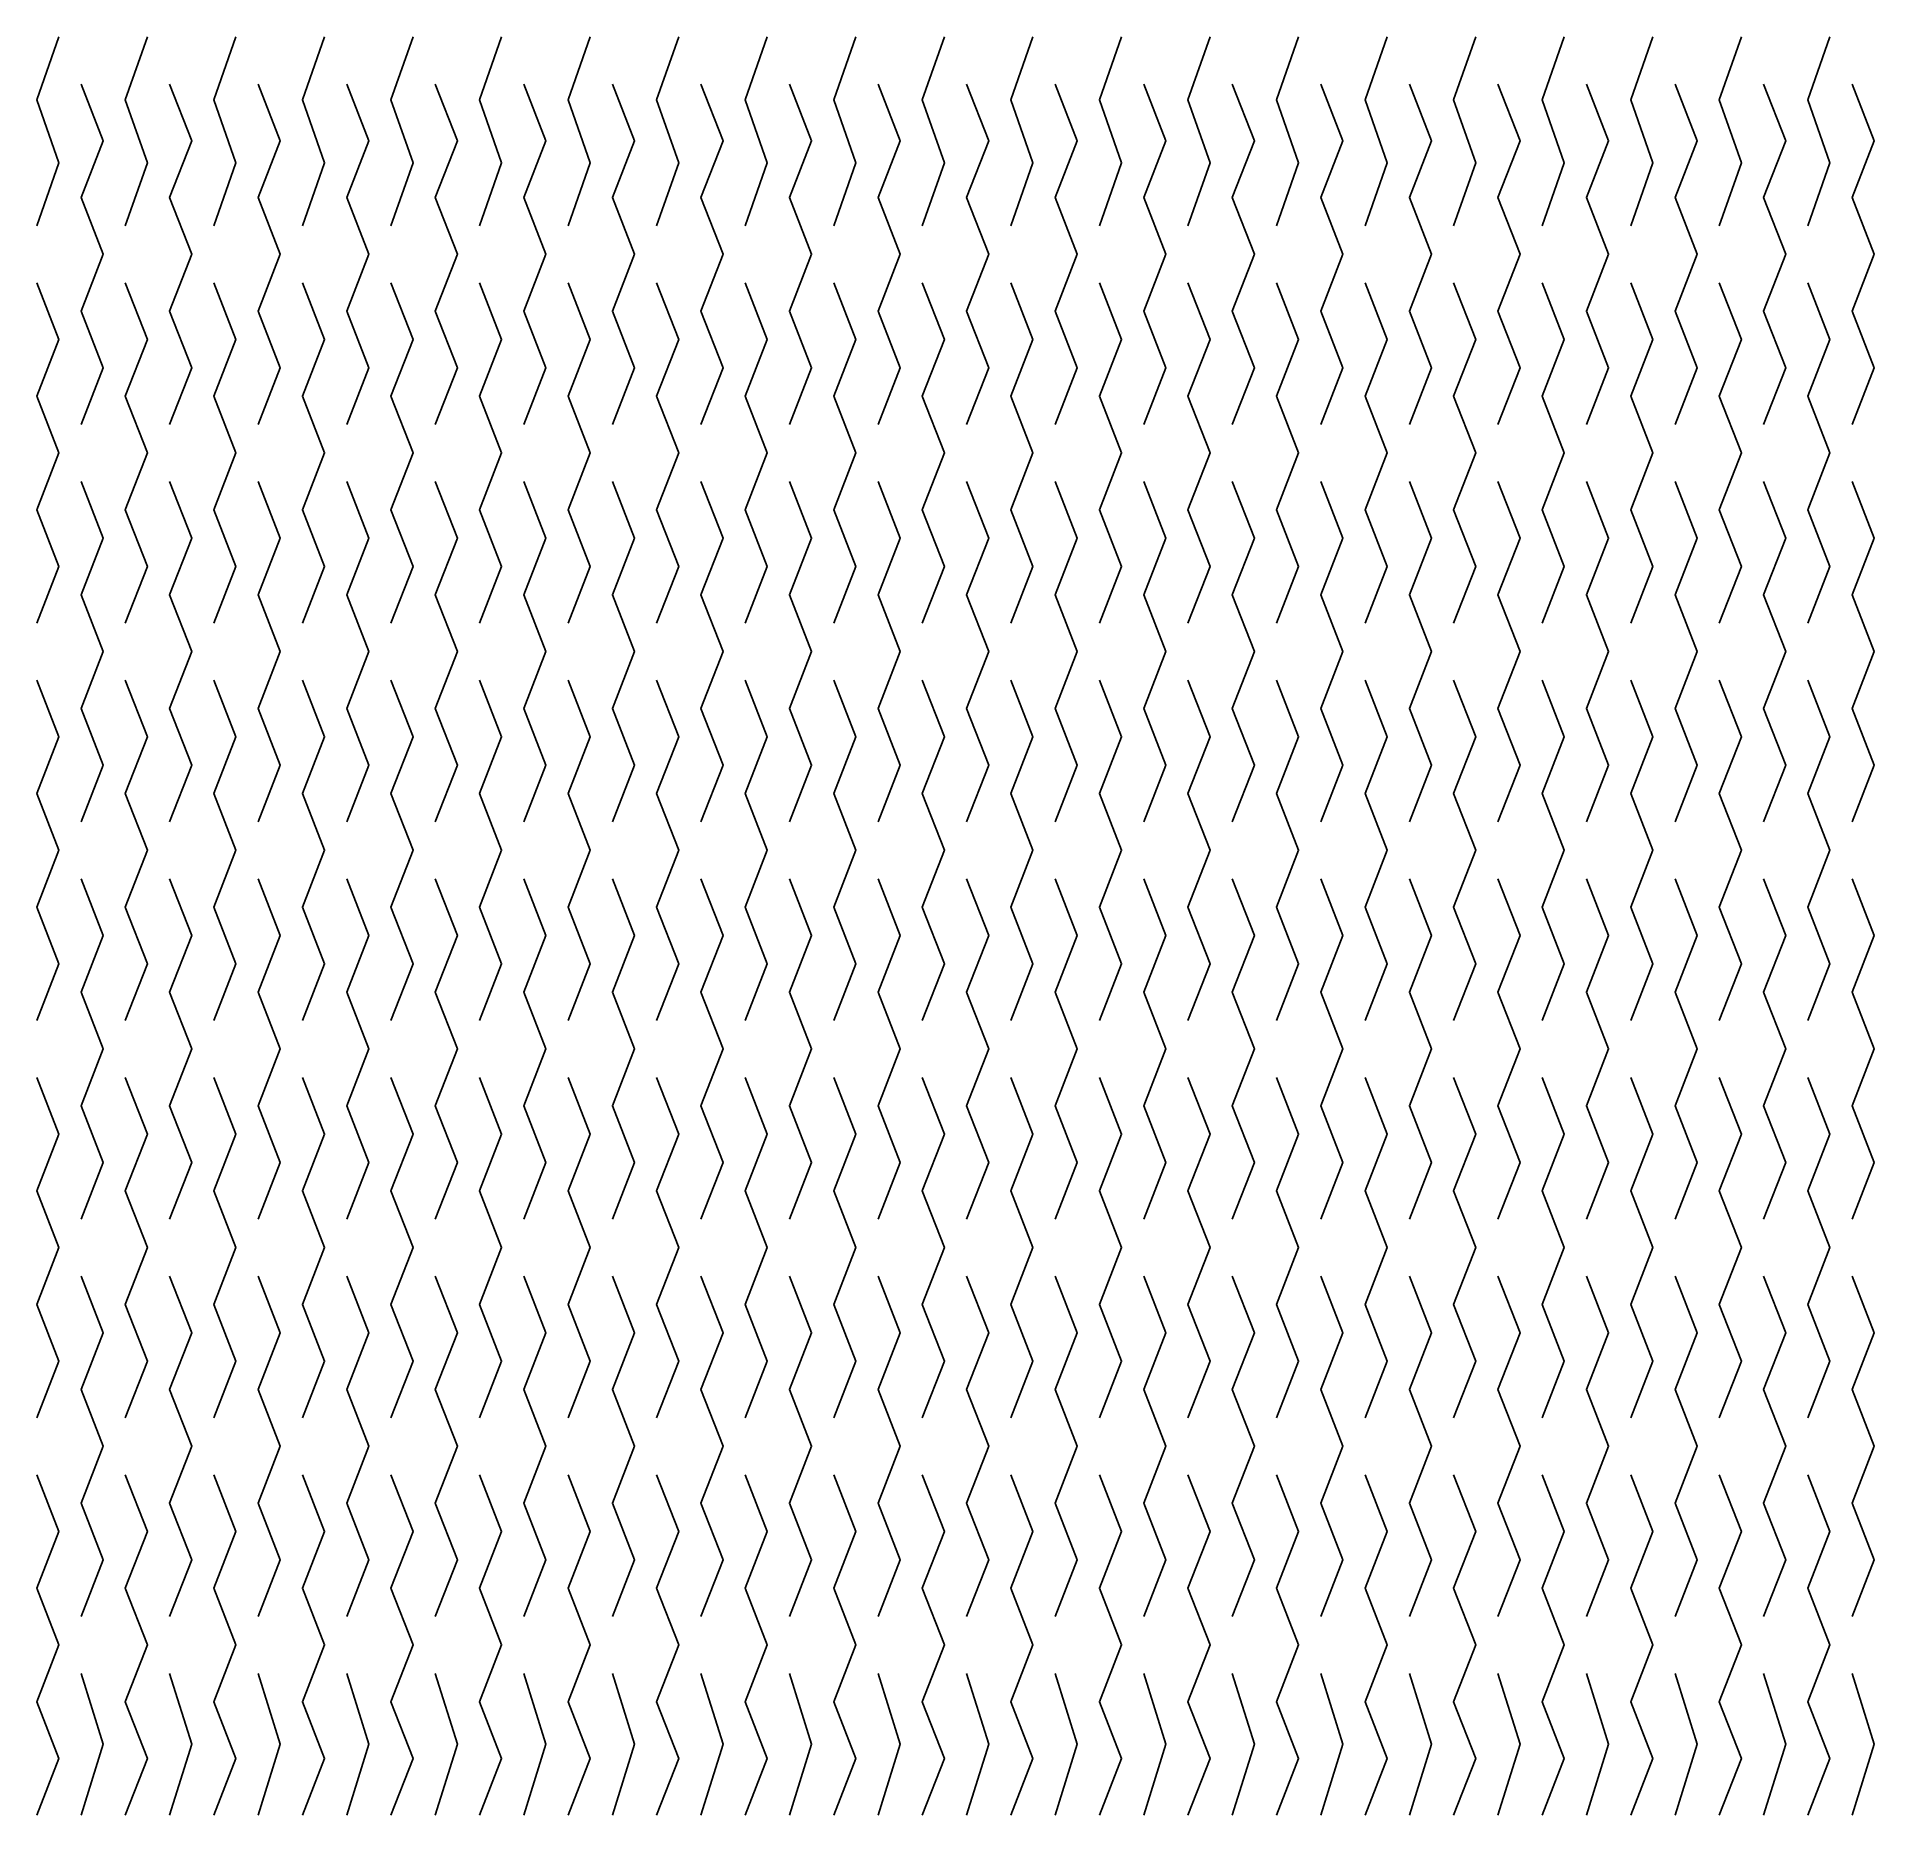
# Model space of a CAD drawing. Header units: millimetres. Extents: x 0.6 to 97.7, y 3 to 97.
import ezdxf

# ---------------------------------------------------------------- set-up
doc = ezdxf.new("R2010")
doc.units = ezdxf.units.MM
doc.layers.add('CUT', color=1, linetype='Continuous')

msp = doc.modelspace()

# ---------------------------------------------------------------- linework, layer by layer
at = {"layer": 'CUT'}
for points in [[(0.585, 87), (1.755, 90.333), (0.585, 93.667), (1.755, 97)], [(5.265, 87), (6.435, 90.333), (5.265, 93.667), (6.435, 97)], [(9.945, 87), (11.115, 90.333), (9.945, 93.667), (11.115, 97)], [(14.625, 87), (15.795, 90.333), (14.625, 93.667), (15.795, 97)], [(19.305, 87), (20.475, 90.333), (19.305, 93.667), (20.475, 97)], [(23.985, 87), (25.155, 90.333), (23.985, 93.667), (25.155, 97)], [(28.665, 87), (29.835, 90.333), (28.665, 93.667), (29.835, 97)], [(33.345, 87), (34.515, 90.333), (33.345, 93.667), (34.515, 97)], [(38.025, 87), (39.195, 90.333), (38.025, 93.667), (39.195, 97)], [(42.705, 87), (43.875, 90.333), (42.705, 93.667), (43.875, 97)], [(47.385, 87), (48.555, 90.333), (47.385, 93.667), (48.555, 97)], [(52.065, 87), (53.235, 90.333), (52.065, 93.667), (53.235, 97)], [(56.745, 87), (57.915, 90.333), (56.745, 93.667), (57.915, 97)], [(61.425, 87), (62.595, 90.333), (61.425, 93.667), (62.595, 97)], [(66.105, 87), (67.275, 90.333), (66.105, 93.667), (67.275, 97)], [(70.785, 87), (71.955, 90.333), (70.785, 93.667), (71.955, 97)], [(75.465, 87), (76.635, 90.333), (75.465, 93.667), (76.635, 97)], [(80.145, 87), (81.315, 90.333), (80.145, 93.667), (81.315, 97)], [(84.825, 87), (85.995, 90.333), (84.825, 93.667), (85.995, 97)], [(89.505, 87), (90.675, 90.333), (89.505, 93.667), (90.675, 97)], [(94.185, 87), (95.355, 90.333), (94.185, 93.667), (95.355, 97)], [(2.925, 76.5), (4.095, 79.5), (2.925, 82.5), (4.095, 85.5), (2.925, 88.5), (4.095, 91.5), (2.925, 94.5)], [(7.605, 76.5), (8.775, 79.5), (7.605, 82.5), (8.775, 85.5), (7.605, 88.5), (8.775, 91.5), (7.605, 94.5)], [(12.285, 76.5), (13.455, 79.5), (12.285, 82.5), (13.455, 85.5), (12.285, 88.5), (13.455, 91.5), (12.285, 94.5)], [(16.965, 76.5), (18.135, 79.5), (16.965, 82.5), (18.135, 85.5), (16.965, 88.5), (18.135, 91.5), (16.965, 94.5)], [(21.645, 76.5), (22.815, 79.5), (21.645, 82.5), (22.815, 85.5), (21.645, 88.5), (22.815, 91.5), (21.645, 94.5)], [(26.325, 76.5), (27.495, 79.5), (26.325, 82.5), (27.495, 85.5), (26.325, 88.5), (27.495, 91.5), (26.325, 94.5)], [(31.005, 76.5), (32.175, 79.5), (31.005, 82.5), (32.175, 85.5), (31.005, 88.5), (32.175, 91.5), (31.005, 94.5)], [(35.685, 76.5), (36.855, 79.5), (35.685, 82.5), (36.855, 85.5), (35.685, 88.5), (36.855, 91.5), (35.685, 94.5)], [(40.365, 76.5), (41.535, 79.5), (40.365, 82.5), (41.535, 85.5), (40.365, 88.5), (41.535, 91.5), (40.365, 94.5)], [(45.045, 76.5), (46.215, 79.5), (45.045, 82.5), (46.215, 85.5), (45.045, 88.5), (46.215, 91.5), (45.045, 94.5)], [(49.725, 76.5), (50.895, 79.5), (49.725, 82.5), (50.895, 85.5), (49.725, 88.5), (50.895, 91.5), (49.725, 94.5)], [(54.405, 76.5), (55.575, 79.5), (54.405, 82.5), (55.575, 85.5), (54.405, 88.5), (55.575, 91.5), (54.405, 94.5)], [(59.085, 76.5), (60.255, 79.5), (59.085, 82.5), (60.255, 85.5), (59.085, 88.5), (60.255, 91.5), (59.085, 94.5)], [(63.765, 76.5), (64.935, 79.5), (63.765, 82.5), (64.935, 85.5), (63.765, 88.5), (64.935, 91.5), (63.765, 94.5)], [(68.445, 76.5), (69.615, 79.5), (68.445, 82.5), (69.615, 85.5), (68.445, 88.5), (69.615, 91.5), (68.445, 94.5)], [(73.125, 76.5), (74.295, 79.5), (73.125, 82.5), (74.295, 85.5), (73.125, 88.5), (74.295, 91.5), (73.125, 94.5)], [(77.805, 76.5), (78.975, 79.5), (77.805, 82.5), (78.975, 85.5), (77.805, 88.5), (78.975, 91.5), (77.805, 94.5)], [(82.485, 76.5), (83.655, 79.5), (82.485, 82.5), (83.655, 85.5), (82.485, 88.5), (83.655, 91.5), (82.485, 94.5)], [(87.165, 76.5), (88.335, 79.5), (87.165, 82.5), (88.335, 85.5), (87.165, 88.5), (88.335, 91.5), (87.165, 94.5)], [(91.845, 76.5), (93.015, 79.5), (91.845, 82.5), (93.015, 85.5), (91.845, 88.5), (93.015, 91.5), (91.845, 94.5)], [(96.525, 76.5), (97.695, 79.5), (96.525, 82.5), (97.695, 85.5), (96.525, 88.5), (97.695, 91.5), (96.525, 94.5)], [(0.585, 66), (1.755, 69), (0.585, 72), (1.755, 75), (0.585, 78), (1.755, 81), (0.585, 84)], [(5.265, 66), (6.435, 69), (5.265, 72), (6.435, 75), (5.265, 78), (6.435, 81), (5.265, 84)], [(9.945, 66), (11.115, 69), (9.945, 72), (11.115, 75), (9.945, 78), (11.115, 81), (9.945, 84)], [(14.625, 66), (15.795, 69), (14.625, 72), (15.795, 75), (14.625, 78), (15.795, 81), (14.625, 84)], [(19.305, 66), (20.475, 69), (19.305, 72), (20.475, 75), (19.305, 78), (20.475, 81), (19.305, 84)], [(23.985, 66), (25.155, 69), (23.985, 72), (25.155, 75), (23.985, 78), (25.155, 81), (23.985, 84)], [(28.665, 66), (29.835, 69), (28.665, 72), (29.835, 75), (28.665, 78), (29.835, 81), (28.665, 84)], [(33.345, 66), (34.515, 69), (33.345, 72), (34.515, 75), (33.345, 78), (34.515, 81), (33.345, 84)], [(38.025, 66), (39.195, 69), (38.025, 72), (39.195, 75), (38.025, 78), (39.195, 81), (38.025, 84)], [(42.705, 66), (43.875, 69), (42.705, 72), (43.875, 75), (42.705, 78), (43.875, 81), (42.705, 84)], [(47.385, 66), (48.555, 69), (47.385, 72), (48.555, 75), (47.385, 78), (48.555, 81), (47.385, 84)], [(52.065, 66), (53.235, 69), (52.065, 72), (53.235, 75), (52.065, 78), (53.235, 81), (52.065, 84)], [(56.745, 66), (57.915, 69), (56.745, 72), (57.915, 75), (56.745, 78), (57.915, 81), (56.745, 84)], [(61.425, 66), (62.595, 69), (61.425, 72), (62.595, 75), (61.425, 78), (62.595, 81), (61.425, 84)], [(66.105, 66), (67.275, 69), (66.105, 72), (67.275, 75), (66.105, 78), (67.275, 81), (66.105, 84)], [(70.785, 66), (71.955, 69), (70.785, 72), (71.955, 75), (70.785, 78), (71.955, 81), (70.785, 84)], [(75.465, 66), (76.635, 69), (75.465, 72), (76.635, 75), (75.465, 78), (76.635, 81), (75.465, 84)], [(80.145, 66), (81.315, 69), (80.145, 72), (81.315, 75), (80.145, 78), (81.315, 81), (80.145, 84)], [(84.825, 66), (85.995, 69), (84.825, 72), (85.995, 75), (84.825, 78), (85.995, 81), (84.825, 84)], [(89.505, 66), (90.675, 69), (89.505, 72), (90.675, 75), (89.505, 78), (90.675, 81), (89.505, 84)], [(94.185, 66), (95.355, 69), (94.185, 72), (95.355, 75), (94.185, 78), (95.355, 81), (94.185, 84)], [(2.925, 55.5), (4.095, 58.5), (2.925, 61.5), (4.095, 64.5), (2.925, 67.5), (4.095, 70.5), (2.925, 73.5)], [(7.605, 55.5), (8.775, 58.5), (7.605, 61.5), (8.775, 64.5), (7.605, 67.5), (8.775, 70.5), (7.605, 73.5)], [(12.285, 55.5), (13.455, 58.5), (12.285, 61.5), (13.455, 64.5), (12.285, 67.5), (13.455, 70.5), (12.285, 73.5)], [(16.965, 55.5), (18.135, 58.5), (16.965, 61.5), (18.135, 64.5), (16.965, 67.5), (18.135, 70.5), (16.965, 73.5)], [(21.645, 55.5), (22.815, 58.5), (21.645, 61.5), (22.815, 64.5), (21.645, 67.5), (22.815, 70.5), (21.645, 73.5)], [(26.325, 55.5), (27.495, 58.5), (26.325, 61.5), (27.495, 64.5), (26.325, 67.5), (27.495, 70.5), (26.325, 73.5)], [(31.005, 55.5), (32.175, 58.5), (31.005, 61.5), (32.175, 64.5), (31.005, 67.5), (32.175, 70.5), (31.005, 73.5)], [(35.685, 55.5), (36.855, 58.5), (35.685, 61.5), (36.855, 64.5), (35.685, 67.5), (36.855, 70.5), (35.685, 73.5)], [(40.365, 55.5), (41.535, 58.5), (40.365, 61.5), (41.535, 64.5), (40.365, 67.5), (41.535, 70.5), (40.365, 73.5)], [(45.045, 55.5), (46.215, 58.5), (45.045, 61.5), (46.215, 64.5), (45.045, 67.5), (46.215, 70.5), (45.045, 73.5)], [(49.725, 55.5), (50.895, 58.5), (49.725, 61.5), (50.895, 64.5), (49.725, 67.5), (50.895, 70.5), (49.725, 73.5)], [(54.405, 55.5), (55.575, 58.5), (54.405, 61.5), (55.575, 64.5), (54.405, 67.5), (55.575, 70.5), (54.405, 73.5)], [(59.085, 55.5), (60.255, 58.5), (59.085, 61.5), (60.255, 64.5), (59.085, 67.5), (60.255, 70.5), (59.085, 73.5)], [(63.765, 55.5), (64.935, 58.5), (63.765, 61.5), (64.935, 64.5), (63.765, 67.5), (64.935, 70.5), (63.765, 73.5)], [(68.445, 55.5), (69.615, 58.5), (68.445, 61.5), (69.615, 64.5), (68.445, 67.5), (69.615, 70.5), (68.445, 73.5)], [(73.125, 55.5), (74.295, 58.5), (73.125, 61.5), (74.295, 64.5), (73.125, 67.5), (74.295, 70.5), (73.125, 73.5)], [(77.805, 55.5), (78.975, 58.5), (77.805, 61.5), (78.975, 64.5), (77.805, 67.5), (78.975, 70.5), (77.805, 73.5)], [(82.485, 55.5), (83.655, 58.5), (82.485, 61.5), (83.655, 64.5), (82.485, 67.5), (83.655, 70.5), (82.485, 73.5)], [(87.165, 55.5), (88.335, 58.5), (87.165, 61.5), (88.335, 64.5), (87.165, 67.5), (88.335, 70.5), (87.165, 73.5)], [(91.845, 55.5), (93.015, 58.5), (91.845, 61.5), (93.015, 64.5), (91.845, 67.5), (93.015, 70.5), (91.845, 73.5)], [(96.525, 55.5), (97.695, 58.5), (96.525, 61.5), (97.695, 64.5), (96.525, 67.5), (97.695, 70.5), (96.525, 73.5)], [(0.585, 45), (1.755, 48), (0.585, 51), (1.755, 54), (0.585, 57), (1.755, 60), (0.585, 63)], [(5.265, 45), (6.435, 48), (5.265, 51), (6.435, 54), (5.265, 57), (6.435, 60), (5.265, 63)], [(9.945, 45), (11.115, 48), (9.945, 51), (11.115, 54), (9.945, 57), (11.115, 60), (9.945, 63)], [(14.625, 45), (15.795, 48), (14.625, 51), (15.795, 54), (14.625, 57), (15.795, 60), (14.625, 63)], [(19.305, 45), (20.475, 48), (19.305, 51), (20.475, 54), (19.305, 57), (20.475, 60), (19.305, 63)], [(23.985, 45), (25.155, 48), (23.985, 51), (25.155, 54), (23.985, 57), (25.155, 60), (23.985, 63)], [(28.665, 45), (29.835, 48), (28.665, 51), (29.835, 54), (28.665, 57), (29.835, 60), (28.665, 63)], [(33.345, 45), (34.515, 48), (33.345, 51), (34.515, 54), (33.345, 57), (34.515, 60), (33.345, 63)], [(38.025, 45), (39.195, 48), (38.025, 51), (39.195, 54), (38.025, 57), (39.195, 60), (38.025, 63)], [(42.705, 45), (43.875, 48), (42.705, 51), (43.875, 54), (42.705, 57), (43.875, 60), (42.705, 63)], [(47.385, 45), (48.555, 48), (47.385, 51), (48.555, 54), (47.385, 57), (48.555, 60), (47.385, 63)], [(52.065, 45), (53.235, 48), (52.065, 51), (53.235, 54), (52.065, 57), (53.235, 60), (52.065, 63)], [(56.745, 45), (57.915, 48), (56.745, 51), (57.915, 54), (56.745, 57), (57.915, 60), (56.745, 63)], [(61.425, 45), (62.595, 48), (61.425, 51), (62.595, 54), (61.425, 57), (62.595, 60), (61.425, 63)], [(66.105, 45), (67.275, 48), (66.105, 51), (67.275, 54), (66.105, 57), (67.275, 60), (66.105, 63)], [(70.785, 45), (71.955, 48), (70.785, 51), (71.955, 54), (70.785, 57), (71.955, 60), (70.785, 63)], [(75.465, 45), (76.635, 48), (75.465, 51), (76.635, 54), (75.465, 57), (76.635, 60), (75.465, 63)], [(80.145, 45), (81.315, 48), (80.145, 51), (81.315, 54), (80.145, 57), (81.315, 60), (80.145, 63)], [(84.825, 45), (85.995, 48), (84.825, 51), (85.995, 54), (84.825, 57), (85.995, 60), (84.825, 63)], [(89.505, 45), (90.675, 48), (89.505, 51), (90.675, 54), (89.505, 57), (90.675, 60), (89.505, 63)], [(94.185, 45), (95.355, 48), (94.185, 51), (95.355, 54), (94.185, 57), (95.355, 60), (94.185, 63)], [(2.925, 34.5), (4.095, 37.5), (2.925, 40.5), (4.095, 43.5), (2.925, 46.5), (4.095, 49.5), (2.925, 52.5)], [(7.605, 34.5), (8.775, 37.5), (7.605, 40.5), (8.775, 43.5), (7.605, 46.5), (8.775, 49.5), (7.605, 52.5)], [(12.285, 34.5), (13.455, 37.5), (12.285, 40.5), (13.455, 43.5), (12.285, 46.5), (13.455, 49.5), (12.285, 52.5)], [(16.965, 34.5), (18.135, 37.5), (16.965, 40.5), (18.135, 43.5), (16.965, 46.5), (18.135, 49.5), (16.965, 52.5)], [(21.645, 34.5), (22.815, 37.5), (21.645, 40.5), (22.815, 43.5), (21.645, 46.5), (22.815, 49.5), (21.645, 52.5)], [(26.325, 34.5), (27.495, 37.5), (26.325, 40.5), (27.495, 43.5), (26.325, 46.5), (27.495, 49.5), (26.325, 52.5)], [(31.005, 34.5), (32.175, 37.5), (31.005, 40.5), (32.175, 43.5), (31.005, 46.5), (32.175, 49.5), (31.005, 52.5)], [(35.685, 34.5), (36.855, 37.5), (35.685, 40.5), (36.855, 43.5), (35.685, 46.5), (36.855, 49.5), (35.685, 52.5)], [(40.365, 34.5), (41.535, 37.5), (40.365, 40.5), (41.535, 43.5), (40.365, 46.5), (41.535, 49.5), (40.365, 52.5)], [(45.045, 34.5), (46.215, 37.5), (45.045, 40.5), (46.215, 43.5), (45.045, 46.5), (46.215, 49.5), (45.045, 52.5)], [(49.725, 34.5), (50.895, 37.5), (49.725, 40.5), (50.895, 43.5), (49.725, 46.5), (50.895, 49.5), (49.725, 52.5)], [(54.405, 34.5), (55.575, 37.5), (54.405, 40.5), (55.575, 43.5), (54.405, 46.5), (55.575, 49.5), (54.405, 52.5)], [(59.085, 34.5), (60.255, 37.5), (59.085, 40.5), (60.255, 43.5), (59.085, 46.5), (60.255, 49.5), (59.085, 52.5)], [(63.765, 34.5), (64.935, 37.5), (63.765, 40.5), (64.935, 43.5), (63.765, 46.5), (64.935, 49.5), (63.765, 52.5)], [(68.445, 34.5), (69.615, 37.5), (68.445, 40.5), (69.615, 43.5), (68.445, 46.5), (69.615, 49.5), (68.445, 52.5)], [(73.125, 34.5), (74.295, 37.5), (73.125, 40.5), (74.295, 43.5), (73.125, 46.5), (74.295, 49.5), (73.125, 52.5)], [(77.805, 34.5), (78.975, 37.5), (77.805, 40.5), (78.975, 43.5), (77.805, 46.5), (78.975, 49.5), (77.805, 52.5)], [(82.485, 34.5), (83.655, 37.5), (82.485, 40.5), (83.655, 43.5), (82.485, 46.5), (83.655, 49.5), (82.485, 52.5)], [(87.165, 34.5), (88.335, 37.5), (87.165, 40.5), (88.335, 43.5), (87.165, 46.5), (88.335, 49.5), (87.165, 52.5)], [(91.845, 34.5), (93.015, 37.5), (91.845, 40.5), (93.015, 43.5), (91.845, 46.5), (93.015, 49.5), (91.845, 52.5)], [(96.525, 34.5), (97.695, 37.5), (96.525, 40.5), (97.695, 43.5), (96.525, 46.5), (97.695, 49.5), (96.525, 52.5)], [(0.585, 24), (1.755, 27), (0.585, 30), (1.755, 33), (0.585, 36), (1.755, 39), (0.585, 42)], [(5.265, 24), (6.435, 27), (5.265, 30), (6.435, 33), (5.265, 36), (6.435, 39), (5.265, 42)], [(9.945, 24), (11.115, 27), (9.945, 30), (11.115, 33), (9.945, 36), (11.115, 39), (9.945, 42)], [(14.625, 24), (15.795, 27), (14.625, 30), (15.795, 33), (14.625, 36), (15.795, 39), (14.625, 42)], [(19.305, 24), (20.475, 27), (19.305, 30), (20.475, 33), (19.305, 36), (20.475, 39), (19.305, 42)], [(23.985, 24), (25.155, 27), (23.985, 30), (25.155, 33), (23.985, 36), (25.155, 39), (23.985, 42)], [(28.665, 24), (29.835, 27), (28.665, 30), (29.835, 33), (28.665, 36), (29.835, 39), (28.665, 42)], [(33.345, 24), (34.515, 27), (33.345, 30), (34.515, 33), (33.345, 36), (34.515, 39), (33.345, 42)], [(38.025, 24), (39.195, 27), (38.025, 30), (39.195, 33), (38.025, 36), (39.195, 39), (38.025, 42)], [(42.705, 24), (43.875, 27), (42.705, 30), (43.875, 33), (42.705, 36), (43.875, 39), (42.705, 42)], [(47.385, 24), (48.555, 27), (47.385, 30), (48.555, 33), (47.385, 36), (48.555, 39), (47.385, 42)], [(52.065, 24), (53.235, 27), (52.065, 30), (53.235, 33), (52.065, 36), (53.235, 39), (52.065, 42)], [(56.745, 24), (57.915, 27), (56.745, 30), (57.915, 33), (56.745, 36), (57.915, 39), (56.745, 42)], [(61.425, 24), (62.595, 27), (61.425, 30), (62.595, 33), (61.425, 36), (62.595, 39), (61.425, 42)], [(66.105, 24), (67.275, 27), (66.105, 30), (67.275, 33), (66.105, 36), (67.275, 39), (66.105, 42)], [(70.785, 24), (71.955, 27), (70.785, 30), (71.955, 33), (70.785, 36), (71.955, 39), (70.785, 42)], [(75.465, 24), (76.635, 27), (75.465, 30), (76.635, 33), (75.465, 36), (76.635, 39), (75.465, 42)], [(80.145, 24), (81.315, 27), (80.145, 30), (81.315, 33), (80.145, 36), (81.315, 39), (80.145, 42)], [(84.825, 24), (85.995, 27), (84.825, 30), (85.995, 33), (84.825, 36), (85.995, 39), (84.825, 42)], [(89.505, 24), (90.675, 27), (89.505, 30), (90.675, 33), (89.505, 36), (90.675, 39), (89.505, 42)], [(94.185, 24), (95.355, 27), (94.185, 30), (95.355, 33), (94.185, 36), (95.355, 39), (94.185, 42)], [(2.925, 13.5), (4.095, 16.5), (2.925, 19.5), (4.095, 22.5), (2.925, 25.5), (4.095, 28.5), (2.925, 31.5)], [(7.605, 13.5), (8.775, 16.5), (7.605, 19.5), (8.775, 22.5), (7.605, 25.5), (8.775, 28.5), (7.605, 31.5)], [(12.285, 13.5), (13.455, 16.5), (12.285, 19.5), (13.455, 22.5), (12.285, 25.5), (13.455, 28.5), (12.285, 31.5)], [(16.965, 13.5), (18.135, 16.5), (16.965, 19.5), (18.135, 22.5), (16.965, 25.5), (18.135, 28.5), (16.965, 31.5)], [(21.645, 13.5), (22.815, 16.5), (21.645, 19.5), (22.815, 22.5), (21.645, 25.5), (22.815, 28.5), (21.645, 31.5)], [(26.325, 13.5), (27.495, 16.5), (26.325, 19.5), (27.495, 22.5), (26.325, 25.5), (27.495, 28.5), (26.325, 31.5)], [(31.005, 13.5), (32.175, 16.5), (31.005, 19.5), (32.175, 22.5), (31.005, 25.5), (32.175, 28.5), (31.005, 31.5)], [(35.685, 13.5), (36.855, 16.5), (35.685, 19.5), (36.855, 22.5), (35.685, 25.5), (36.855, 28.5), (35.685, 31.5)], [(40.365, 13.5), (41.535, 16.5), (40.365, 19.5), (41.535, 22.5), (40.365, 25.5), (41.535, 28.5), (40.365, 31.5)], [(45.045, 13.5), (46.215, 16.5), (45.045, 19.5), (46.215, 22.5), (45.045, 25.5), (46.215, 28.5), (45.045, 31.5)], [(49.725, 13.5), (50.895, 16.5), (49.725, 19.5), (50.895, 22.5), (49.725, 25.5), (50.895, 28.5), (49.725, 31.5)], [(54.405, 13.5), (55.575, 16.5), (54.405, 19.5), (55.575, 22.5), (54.405, 25.5), (55.575, 28.5), (54.405, 31.5)], [(59.085, 13.5), (60.255, 16.5), (59.085, 19.5), (60.255, 22.5), (59.085, 25.5), (60.255, 28.5), (59.085, 31.5)], [(63.765, 13.5), (64.935, 16.5), (63.765, 19.5), (64.935, 22.5), (63.765, 25.5), (64.935, 28.5), (63.765, 31.5)], [(68.445, 13.5), (69.615, 16.5), (68.445, 19.5), (69.615, 22.5), (68.445, 25.5), (69.615, 28.5), (68.445, 31.5)], [(73.125, 13.5), (74.295, 16.5), (73.125, 19.5), (74.295, 22.5), (73.125, 25.5), (74.295, 28.5), (73.125, 31.5)], [(77.805, 13.5), (78.975, 16.5), (77.805, 19.5), (78.975, 22.5), (77.805, 25.5), (78.975, 28.5), (77.805, 31.5)], [(82.485, 13.5), (83.655, 16.5), (82.485, 19.5), (83.655, 22.5), (82.485, 25.5), (83.655, 28.5), (82.485, 31.5)], [(87.165, 13.5), (88.335, 16.5), (87.165, 19.5), (88.335, 22.5), (87.165, 25.5), (88.335, 28.5), (87.165, 31.5)], [(91.845, 13.5), (93.015, 16.5), (91.845, 19.5), (93.015, 22.5), (91.845, 25.5), (93.015, 28.5), (91.845, 31.5)], [(96.525, 13.5), (97.695, 16.5), (96.525, 19.5), (97.695, 22.5), (96.525, 25.5), (97.695, 28.5), (96.525, 31.5)], [(0.585, 3), (1.755, 6), (0.585, 9), (1.755, 12), (0.585, 15), (1.755, 18), (0.585, 21)], [(5.265, 3), (6.435, 6), (5.265, 9), (6.435, 12), (5.265, 15), (6.435, 18), (5.265, 21)], [(9.945, 3), (11.115, 6), (9.945, 9), (11.115, 12), (9.945, 15), (11.115, 18), (9.945, 21)], [(14.625, 3), (15.795, 6), (14.625, 9), (15.795, 12), (14.625, 15), (15.795, 18), (14.625, 21)], [(19.305, 3), (20.475, 6), (19.305, 9), (20.475, 12), (19.305, 15), (20.475, 18), (19.305, 21)], [(23.985, 3), (25.155, 6), (23.985, 9), (25.155, 12), (23.985, 15), (25.155, 18), (23.985, 21)], [(28.665, 3), (29.835, 6), (28.665, 9), (29.835, 12), (28.665, 15), (29.835, 18), (28.665, 21)], [(33.345, 3), (34.515, 6), (33.345, 9), (34.515, 12), (33.345, 15), (34.515, 18), (33.345, 21)], [(38.025, 3), (39.195, 6), (38.025, 9), (39.195, 12), (38.025, 15), (39.195, 18), (38.025, 21)], [(42.705, 3), (43.875, 6), (42.705, 9), (43.875, 12), (42.705, 15), (43.875, 18), (42.705, 21)], [(47.385, 3), (48.555, 6), (47.385, 9), (48.555, 12), (47.385, 15), (48.555, 18), (47.385, 21)], [(52.065, 3), (53.235, 6), (52.065, 9), (53.235, 12), (52.065, 15), (53.235, 18), (52.065, 21)], [(56.745, 3), (57.915, 6), (56.745, 9), (57.915, 12), (56.745, 15), (57.915, 18), (56.745, 21)], [(61.425, 3), (62.595, 6), (61.425, 9), (62.595, 12), (61.425, 15), (62.595, 18), (61.425, 21)], [(66.105, 3), (67.275, 6), (66.105, 9), (67.275, 12), (66.105, 15), (67.275, 18), (66.105, 21)], [(70.785, 3), (71.955, 6), (70.785, 9), (71.955, 12), (70.785, 15), (71.955, 18), (70.785, 21)], [(75.465, 3), (76.635, 6), (75.465, 9), (76.635, 12), (75.465, 15), (76.635, 18), (75.465, 21)], [(80.145, 3), (81.315, 6), (80.145, 9), (81.315, 12), (80.145, 15), (81.315, 18), (80.145, 21)], [(84.825, 3), (85.995, 6), (84.825, 9), (85.995, 12), (84.825, 15), (85.995, 18), (84.825, 21)], [(89.505, 3), (90.675, 6), (89.505, 9), (90.675, 12), (89.505, 15), (90.675, 18), (89.505, 21)], [(94.185, 3), (95.355, 6), (94.185, 9), (95.355, 12), (94.185, 15), (95.355, 18), (94.185, 21)], [(2.925, 3), (4.095, 6.75), (2.925, 10.5)], [(7.605, 3), (8.775, 6.75), (7.605, 10.5)], [(12.285, 3), (13.455, 6.75), (12.285, 10.5)], [(16.965, 3), (18.135, 6.75), (16.965, 10.5)], [(21.645, 3), (22.815, 6.75), (21.645, 10.5)], [(26.325, 3), (27.495, 6.75), (26.325, 10.5)], [(31.005, 3), (32.175, 6.75), (31.005, 10.5)], [(35.685, 3), (36.855, 6.75), (35.685, 10.5)], [(40.365, 3), (41.535, 6.75), (40.365, 10.5)], [(45.045, 3), (46.215, 6.75), (45.045, 10.5)], [(49.725, 3), (50.895, 6.75), (49.725, 10.5)], [(54.405, 3), (55.575, 6.75), (54.405, 10.5)], [(59.085, 3), (60.255, 6.75), (59.085, 10.5)], [(63.765, 3), (64.935, 6.75), (63.765, 10.5)], [(68.445, 3), (69.615, 6.75), (68.445, 10.5)], [(73.125, 3), (74.295, 6.75), (73.125, 10.5)], [(77.805, 3), (78.975, 6.75), (77.805, 10.5)], [(82.485, 3), (83.655, 6.75), (82.485, 10.5)], [(87.165, 3), (88.335, 6.75), (87.165, 10.5)], [(91.845, 3), (93.015, 6.75), (91.845, 10.5)], [(96.525, 3), (97.695, 6.75), (96.525, 10.5)]]:
    msp.add_lwpolyline(points, dxfattribs=at)

doc.saveas('drawing.dxf')
